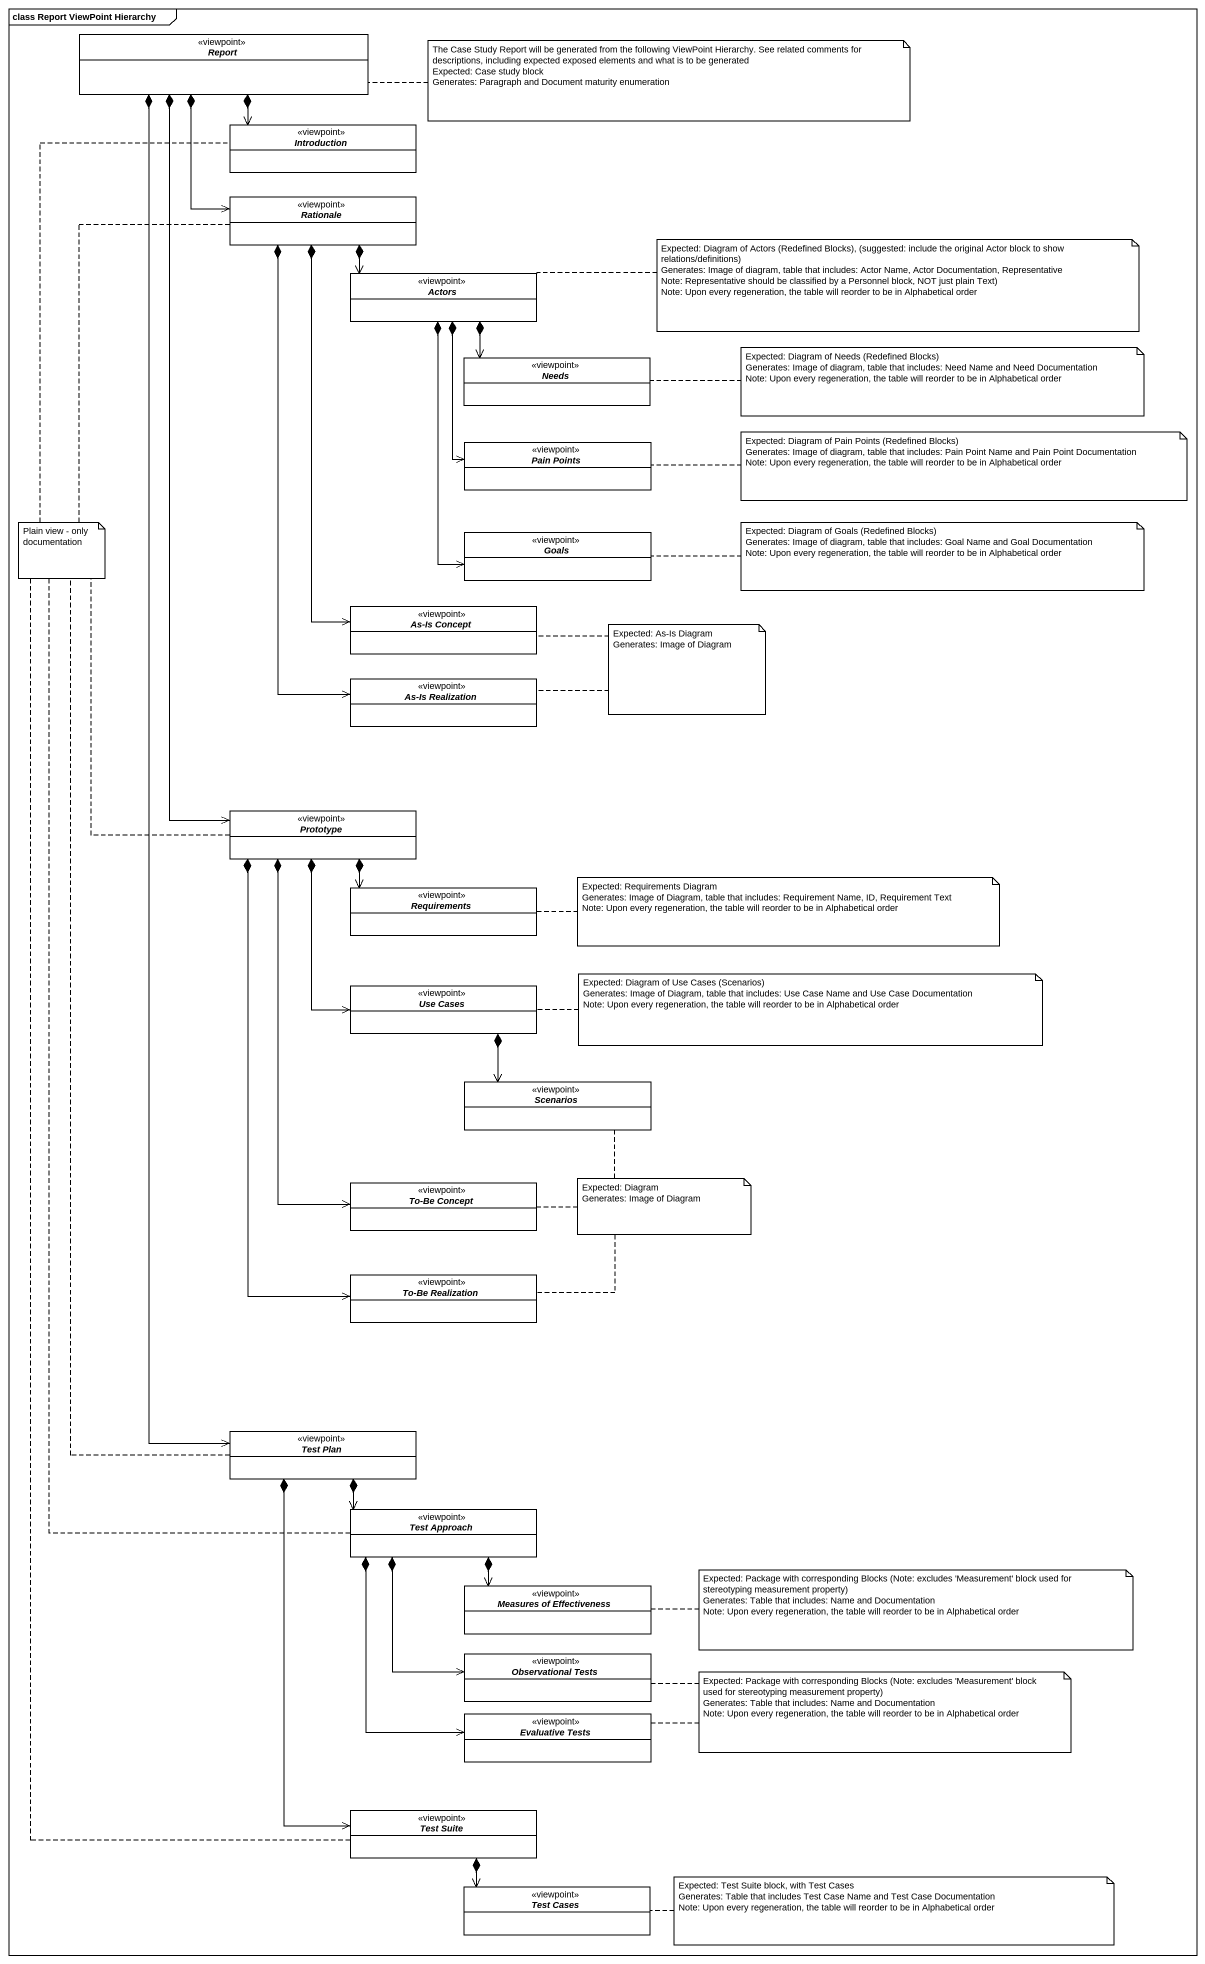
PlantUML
@startuml
mainframe class Report ViewPoint Hierarchy
hide circle
hide empty members
abstract class Report <<viewpoint>>
abstract class Introduction <<viewpoint>>
abstract class Rationale <<viewpoint>>
abstract class Actors <<viewpoint>>
abstract class Needs <<viewpoint>>
abstract class "Pain Points" as Pain_Points <<viewpoint>>
abstract class Goals <<viewpoint>>
abstract class "As-Is Concept" as As_Is_Concept <<viewpoint>>
abstract class "As-Is Realization" as As_Is_Realization <<viewpoint>>
abstract class Prototype <<viewpoint>>
abstract class Requirements <<viewpoint>>
abstract class "Use Cases" as Use_Cases <<viewpoint>>
abstract class Scenarios <<viewpoint>>
abstract class "To-Be Concept" as To_Be_Concept <<viewpoint>>
abstract class "To-Be Realization" as To_Be_Realization <<viewpoint>>
abstract class "Test Plan" as Test_Plan <<viewpoint>>
abstract class "Test Approach" as Test_Approach <<viewpoint>>
abstract class "Measures of Effectiveness" as Measures_of_Effectiveness <<viewpoint>>
abstract class "Observational Tests" as Observational_Tests <<viewpoint>>
abstract class "Evaluative Tests" as Evaluative_Tests <<viewpoint>>
abstract class "Test Suite" as Test_Suite <<viewpoint>>
abstract class "Test Cases" as Test_Cases <<viewpoint>>
Report *--> Introduction
Report *--> Rationale
Report *--> Prototype
Report *--> Test_Plan
Rationale *--> Actors
Rationale *--> As_Is_Concept
Rationale *--> As_Is_Realization
Actors *--> Needs
Actors *--> Pain_Points
Actors *--> Goals
Prototype *--> Requirements
Prototype *--> Use_Cases
Prototype *--> To_Be_Concept
Prototype *--> To_Be_Realization
Use_Cases *--> Scenarios
Test_Plan *--> Test_Approach
Test_Plan *--> Test_Suite
Test_Approach *--> Measures_of_Effectiveness
Test_Approach *--> Observational_Tests
Test_Approach *--> Evaluative_Tests
Test_Suite *--> Test_Cases
note right of Report
  The Case Study Report will be generated from the following ViewPoint Hierarchy. See related comments for descriptions, including expected exposed elements and what is to be generated
  Expected: Case study block
  Generates: Paragraph and Document maturity enumeration
end note
note right of Actors
  Expected: Diagram of Actors (Redefined Blocks), (suggested: include the original Actor block to show relations/definitions)
  Generates: Image of diagram, table that includes: Actor Name, Actor Documentation, Representative
  Note: Representative should be classified by a Personnel block, NOT just plain Text)
  Note: Upon every regeneration, the table will reorder to be in Alphabetical order
end note
note right of Needs
  Expected: Diagram of Needs (Redefined Blocks)
  Generates: Image of diagram, table that includes: Need Name and Need Documentation
  Note: Upon every regeneration, the table will reorder to be in Alphabetical order
end note
note right of Pain_Points
  Expected: Diagram of Pain Points (Redefined Blocks)
  Generates: Image of diagram, table that includes: Pain Point Name and Pain Point Documentation
  Note: Upon every regeneration, the table will reorder to be in Alphabetical order
end note
note as N5
  Plain view - only documentation
end note
N5 .. Introduction
N5 .. Rationale
N5 .. Prototype
N5 .. Test_Plan
N5 .. Test_Approach
N5 .. Test_Suite
note right of Goals
  Expected: Diagram of Goals (Redefined Blocks)
  Generates: Image of diagram, table that includes: Goal Name and Goal Documentation
  Note: Upon every regeneration, the table will reorder to be in Alphabetical order
end note
note as N7
  Expected: As-Is Diagram
  Generates: Image of Diagram
end note
N7 .. As_Is_Concept
N7 .. As_Is_Realization
note right of Requirements
  Expected: Requirements Diagram
  Generates: Image of Diagram, table that includes: Requirement Name, ID, Requirement Text
  Note: Upon every regeneration, the table will reorder to be in Alphabetical order
end note
note right of Use_Cases
  Expected: Diagram of Use Cases (Scenarios)
  Generates: Image of Diagram, table that includes: Use Case Name and Use Case Documentation
  Note: Upon every regeneration, the table will reorder to be in Alphabetical order
end note
note as N10
  Expected: Diagram
  Generates: Image of Diagram
end note
N10 .. To_Be_Concept
N10 .. To_Be_Realization
N10 .. Scenarios
note right of Measures_of_Effectiveness
  Expected: Package with corresponding Blocks (Note: excludes 'Measurement' block used for stereotyping measurement property)
  Generates: Table that includes: Name and Documentation
  Note: Upon every regeneration, the table will reorder to be in Alphabetical order
end note
note as N12
  Expected: Package with corresponding Blocks (Note: excludes 'Measurement' block used for stereotyping measurement property)
  Generates: Table that includes: Name and Documentation
  Note: Upon every regeneration, the table will reorder to be in Alphabetical order
end note
N12 .. Observational_Tests
N12 .. Evaluative_Tests
note right of Test_Cases
  Expected: Test Suite block, with Test Cases
  Generates: Table that includes Test Case Name and Test Case Documentation
  Note: Upon every regeneration, the table will reorder to be in Alphabetical order
end note
@enduml
